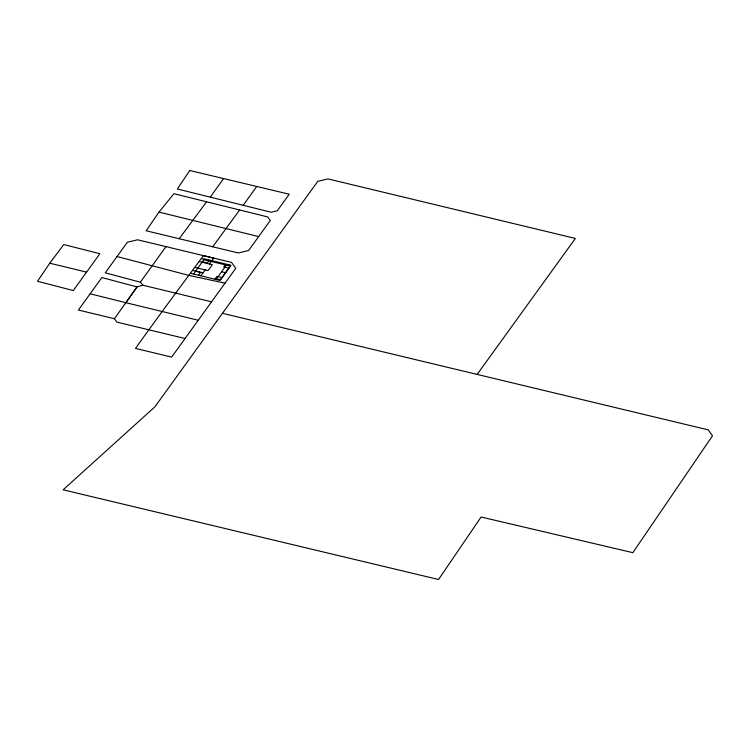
<?xml version="1.0" encoding="UTF-8"?>
<svg xmlns="http://www.w3.org/2000/svg" width="750" height="750" viewBox="0 0 750 750"><rect width="100%" height="100%" fill="white"/><g stroke="black" fill="none" stroke-linecap="round" stroke-linejoin="round"><path stroke-width="1.12" d="M49.781 263.203L63.759 244.566L99.872 253.716L73.284 290.541L37.5 281.278L49.781 263.203L86.569 272.119M158.981 212.1L146.137 230.766L238.35 252.966L248.597 250.519L270.262 220.5L267.769 216.947L173.944 193.706L158.981 212.1L258.666 236.588M90.141 293.794L125.934 302.719L137.034 286.913L101.859 277.547L78.403 310.05L114.441 318.731L137.016 286.922L142.988 285.244L211.556 301.828M210.291 197.147L223.594 178.556M243.206 205.294L256.725 186.469M209.428 264.009L213.694 258.103L203.475 255.638C180.562 286.378 157.8 317.203 135.506 348.403L171.638 357.113L235.744 268.322L231.534 262.397L137.606 239.794L127.378 242.231L105.272 272.831L140.381 282.188L165.966 246.609M193.5 274.088L204.497 258.881L230.812 265.219L219.816 280.434L190.678 273.347M198.478 275.287L200.569 272.409L195.581 271.209M208.894 260.887L207.394 262.959L202.406 261.759M200.897 275.812L205.162 269.906M214.838 279.234L216.928 276.347L221.906 277.547M225.253 264.825L223.753 266.906L228.731 268.106M477.262 374.278L575.353 238.444L327.994 178.903L317.766 181.331L154.903 406.837L63.15 489.806L438.534 579.506L481.116 517.013L632.85 552.675L712.5 435.759L708.178 429.862L222.459 313.294M239.634 209.981L212.7 246.788M206.588 201.797L179.222 238.725M225.028 283.153L189.141 275.475L117.038 256.537M185.062 338.503L116.803 322.106L114.441 318.731M201.337 258.591L211.566 261.056M203.906 259.688L230.231 266.025M199.209 261.544L212.297 264.694L208.031 270.6L194.944 267.45M221.578 271.781L225.666 272.766M192.806 270.394L203.034 272.859M125.934 302.719L198.244 320.259M140.381 282.188L142.988 285.244M189.778 170.494L177.356 188.991L271.153 212.222L277.275 210.787L289.247 194.231L189.778 170.494M226.697 264.703L216.459 278.869L220.547 279.853L230.784 265.688L226.697 264.703"/></g></svg>
